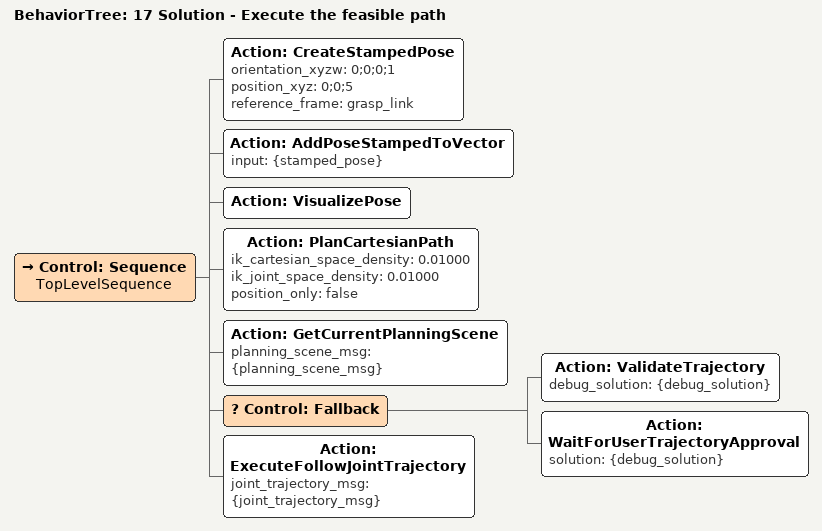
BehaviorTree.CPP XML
<?xml version='1.0' encoding='UTF-8'?>
<root BTCPP_format="4" main_tree_to_execute="17 Solution - Execute the feasible path">
  <BehaviorTree ID="17 Solution - Execute the feasible path" _description="">
    <Control ID="Sequence" name="TopLevelSequence">
      <Action ID="CreateStampedPose" orientation_xyzw="0;0;0;1" position_xyz="0;0;5" reference_frame="grasp_link"/>
      <Action ID="AddPoseStampedToVector" input="{stamped_pose}"/>
      <Action ID="VisualizePose"/>
      <Action ID="PlanCartesianPath" ik_cartesian_space_density="0.01000" ik_joint_space_density="0.01000" position_only="false"/>
      <Action ID="GetCurrentPlanningScene" planning_scene_msg="{planning_scene_msg}"/>
      <Control ID="Fallback">
        <Action ID="ValidateTrajectory" debug_solution="{debug_solution}"/>
        <Action ID="WaitForUserTrajectoryApproval" solution="{debug_solution}"/>
      </Control>
      <Action ID="ExecuteFollowJointTrajectory" joint_trajectory_msg="{joint_trajectory_msg}"/>
    </Control>
  </BehaviorTree>
</root>
